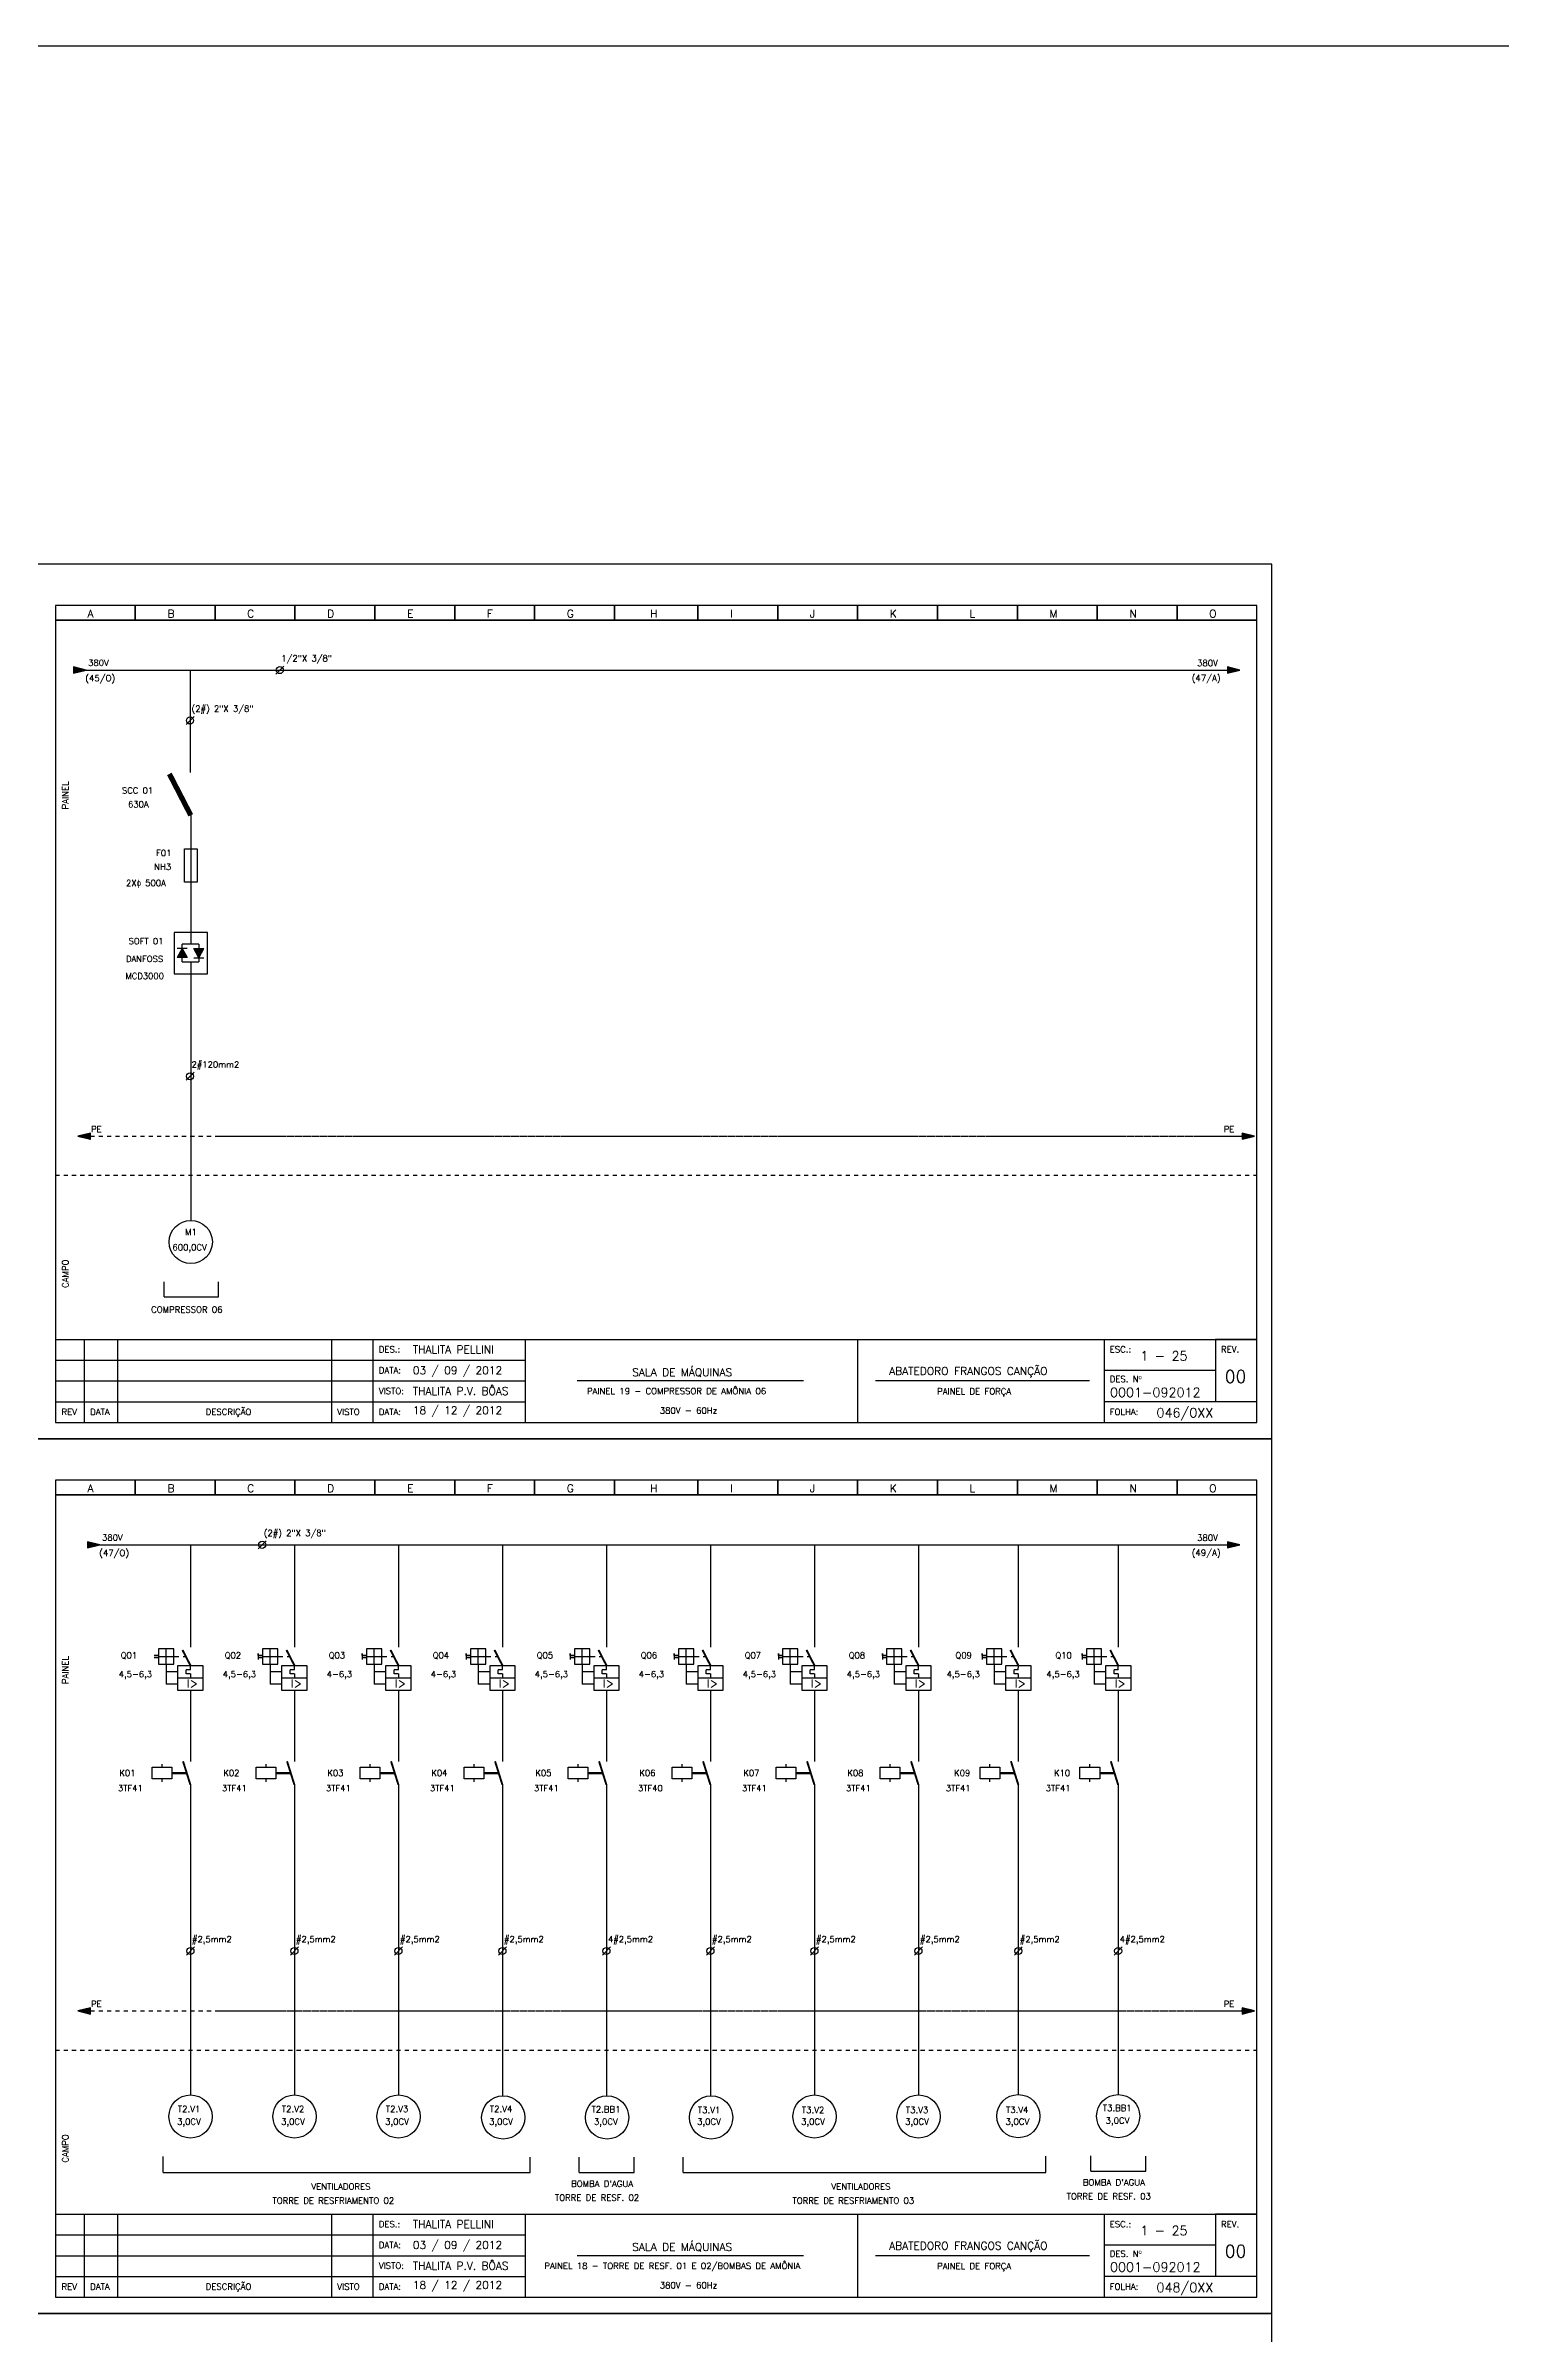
# Model space of a CAD drawing. Header units: millimetres. Extents: x 1974 to 2560, y 1429 to 1567.
# Drawn here: x 2367.9 to 2402.9, y 1512.1 to 1567.1 of the extents above; entities that cross this region are included whole.
import ezdxf

# ---------------------------------------------------------------- set-up
doc = ezdxf.new("R2010")
doc.units = ezdxf.units.MM
for name, pattern in [('DASHDOT2', [0.5, 0.25, -0.125, 0, -0.125]), ('DASHED', [0.75, 0.5, -0.25]), ('HIDDEN2', [0.1875, 0.125, -0.0625])]:
    doc.linetypes.add(name, pattern=pattern)
for name, color, linetype in [('1', 5, 'Continuous'), ('ALIMENTAÇÃO', 6, 'Continuous'), ('CONECTOR_SAK', 2, 'Continuous'), ('DISJUNTOR', 5, 'Continuous'), ('EQUIPAMENTOS', 5, 'Continuous'), ('MARGEM', 1, 'Continuous'), ('MOTORES', 5, 'Continuous'), ('PAINEL', 7, 'Continuous'), ('soft', 5, 'Continuous'), ('TERRA', 3, 'DASHED'), ('TEXTO', 4, 'Continuous'), ('TEXTO_2', 5, 'Continuous'), ('TIMBRE', 7, 'Continuous')]:
    doc.layers.add(name, color=color, linetype=linetype)
doc.styles.add('REGUA60', font='romans.shx', dxfattribs={"height": 2})
doc.styles.add('ROMANC', font='romanc.shx', dxfattribs={"height": 0.55})
doc.styles.add('ROMANS', font='romans.shx', dxfattribs={"height": 37})

# ---------------------------------------------------------------- blocks, each defined once
blk = doc.blocks.new('soft')
at = {"layer": 'soft'}
h = blk.add_hatch(color=7, dxfattribs=at)
h.paths.add_polyline_path([(-0.206, -0.385), (-0.323, -0.602), (-0.088, -0.602)])
h.paths.add_polyline_path([(0.194, -0.609), (0.312, -0.391), (0.077, -0.391)])
for p, q in [((0.403, 0), (-0.397, 0)), ((-0.397, 0), (-0.397, -1)), ((0.403, -1), (0.403, 0)), ((-0.206, -0.385), (-0.323, -0.602)), ((-0.206, -0.385), (-0.088, -0.602)), ((0.194, -0.609), (0.077, -0.391)), ((0.194, -0.609), (0.312, -0.391)), ((-0.397, -1), (0.403, -1))]:
    blk.add_line(p, q, dxfattribs=at)
at = {"layer": 'soft', "color": 7}
for p, q in [((0, 0), (0, -0.282)), ((-0.083, -0.385), (-0.323, -0.385)), ((-0.206, -0.385), (-0.206, -0.282)), ((0.194, -0.282), (-0.206, -0.282)), ((0.194, -0.282), (0.194, -0.391)), ((-0.206, -0.711), (-0.206, -0.602)), ((-0.206, -0.711), (0.194, -0.711)), ((0, -0.711), (0, -1)), ((0.072, -0.609), (0.312, -0.609)), ((0.194, -0.609), (0.194, -0.711))]:
    blk.add_line(p, q, dxfattribs=at)
at = {"layer": 'soft', "lineweight": 20}
for p, q in [((0.312, -0.391), (0.077, -0.391)), ((-0.323, -0.602), (-0.088, -0.602))]:
    blk.add_line(p, q, dxfattribs=at)

msp = doc.modelspace()

# ---------------------------------------------------------------- hatches: boundary and pattern name
at = {"layer": 'EQUIPAMENTOS'}
for points in [[(2368.898, 1552.134), (2368.598, 1552.209), (2368.598, 1552.059)], [(2396.637, 1552.134), (2396.337, 1552.209), (2396.337, 1552.059)], [(2369.232, 1531.109), (2368.932, 1531.184), (2368.932, 1531.034)], [(2396.637, 1531.109), (2396.337, 1531.184), (2396.337, 1531.034)]]:
    msp.add_hatch(color=256, dxfattribs=at).paths.add_polyline_path(points)
at = {"layer": 'TERRA'}
h = msp.add_hatch(dxfattribs=at)
h.set_pattern_fill('ANSI31', color=256, scale=0.004, angle=180, style=0)
h.set_pattern_definition([(225, (2425.95982256, 1589.55084864), (0.0003535533906, -0.0003535533906), [])])
h.paths.add_polyline_path([(2368.705, 1540.931), (2369.005, 1540.931), (2369.005, 1541.006)])
h.paths.add_polyline_path([(2369.005, 1540.856), (2369.005, 1540.931), (2368.705, 1540.931)])
h = msp.add_hatch(dxfattribs=at)
h.set_pattern_fill('ANSI31', color=256, scale=0.004, style=0)
h.set_pattern_definition([(45, (2339.73536835, 1492.3112611), (-0.0003535533906, 0.0003535533906), [])])
h.paths.add_polyline_path([(2396.99, 1540.931), (2396.69, 1540.931), (2396.69, 1540.856)])
h.paths.add_polyline_path([(2396.69, 1541.006), (2396.69, 1540.931), (2396.99, 1540.931)])
h = msp.add_hatch(dxfattribs=at)
h.set_pattern_fill('ANSI31', color=256, scale=0.004, angle=180, style=0)
h.set_pattern_definition([(225, (2425.95982256, 1568.52584864), (0.0003535533906, -0.0003535533906), [])])
h.paths.add_polyline_path([(2368.705, 1519.906), (2369.005, 1519.906), (2369.005, 1519.981)])
h.paths.add_polyline_path([(2369.005, 1519.831), (2369.005, 1519.906), (2368.705, 1519.906)])
h = msp.add_hatch(dxfattribs=at)
h.set_pattern_fill('ANSI31', color=256, scale=0.004, style=0)
h.set_pattern_definition([(45, (2339.73536835, 1471.2862611), (-0.0003535533906, 0.0003535533906), [])])
h.paths.add_polyline_path([(2396.99, 1519.906), (2396.69, 1519.906), (2396.69, 1519.831)])
h.paths.add_polyline_path([(2396.69, 1519.981), (2396.69, 1519.906), (2396.99, 1519.906)])

# ---------------------------------------------------------------- linework, layer by layer
for p, q in [((2370.776, 1537.066), (2370.776, 1537.43)), ((2372.083, 1537.066), (2372.083, 1537.43)), ((2370.776, 1537.066), (2372.083, 1537.066)), ((2397.046, 1536.047), (2396.046, 1536.047)), ((2370.753, 1516.023), (2370.753, 1516.41)), ((2370.753, 1516.023), (2379.575, 1516.023)), ((2379.575, 1516.023), (2379.575, 1516.387)), ((2380.753, 1516.023), (2380.753, 1516.387)), ((2380.753, 1516.023), (2382.073, 1516.023)), ((2382.073, 1516.023), (2382.073, 1516.387)), ((2383.253, 1516.023), (2383.253, 1516.387)), ((2383.253, 1516.023), (2391.973, 1516.023)), ((2391.973, 1516.023), (2391.973, 1516.418)), ((2393.055, 1516.055), (2393.055, 1516.419)), ((2393.055, 1516.055), (2394.374, 1516.055)), ((2394.374, 1516.055), (2394.374, 1516.418)), ((2397.046, 1515.022), (2396.046, 1515.022))]:
    msp.add_line(p, q)
at = {"layer": '1'}
for p, q in [((2370.644, 1528.446), (2370.54, 1528.446)), ((2370.54, 1528.446), (2370.644, 1528.446)), ((2370.54, 1528.404), (2370.644, 1528.404)), ((2371.008, 1528.607), (2370.644, 1528.607)), ((2370.644, 1528.607), (2370.644, 1528.243)), ((2370.644, 1528.425), (2371.008, 1528.425)), ((2370.644, 1528.243), (2371.008, 1528.243)), ((2370.826, 1528.243), (2370.826, 1528.607)), ((2371.008, 1528.243), (2371.008, 1528.607)), ((2373.04, 1528.498), (2373.04, 1528.352)), ((2373.04, 1528.446), (2373.04, 1528.498)), ((2373.144, 1528.446), (2373.04, 1528.446)), ((2373.04, 1528.446), (2373.144, 1528.446)), ((2373.04, 1528.404), (2373.144, 1528.404)), ((2373.508, 1528.607), (2373.144, 1528.607)), ((2373.144, 1528.607), (2373.144, 1528.243)), ((2373.144, 1528.425), (2373.508, 1528.425)), ((2373.144, 1528.243), (2373.508, 1528.243)), ((2373.326, 1528.243), (2373.326, 1528.607)), ((2373.508, 1528.243), (2373.508, 1528.607)), ((2375.54, 1528.498), (2375.54, 1528.352)), ((2375.54, 1528.446), (2375.54, 1528.498)), ((2375.644, 1528.446), (2375.54, 1528.446)), ((2375.54, 1528.446), (2375.644, 1528.446)), ((2375.54, 1528.404), (2375.644, 1528.404)), ((2376.008, 1528.607), (2375.644, 1528.607)), ((2375.644, 1528.607), (2375.644, 1528.243)), ((2375.644, 1528.425), (2376.008, 1528.425)), ((2375.644, 1528.243), (2376.008, 1528.243)), ((2375.826, 1528.243), (2375.826, 1528.607)), ((2376.008, 1528.243), (2376.008, 1528.607)), ((2378.04, 1528.498), (2378.04, 1528.352)), ((2378.04, 1528.446), (2378.04, 1528.498)), ((2378.144, 1528.446), (2378.04, 1528.446)), ((2378.04, 1528.446), (2378.144, 1528.446)), ((2378.04, 1528.404), (2378.144, 1528.404)), ((2378.508, 1528.607), (2378.144, 1528.607)), ((2378.144, 1528.607), (2378.144, 1528.243)), ((2378.144, 1528.425), (2378.508, 1528.425)), ((2378.144, 1528.243), (2378.508, 1528.243)), ((2378.326, 1528.243), (2378.326, 1528.607)), ((2378.508, 1528.243), (2378.508, 1528.607)), ((2380.54, 1528.498), (2380.54, 1528.352)), ((2380.54, 1528.446), (2380.54, 1528.498)), ((2380.644, 1528.446), (2380.54, 1528.446)), ((2380.54, 1528.446), (2380.644, 1528.446)), ((2380.54, 1528.404), (2380.644, 1528.404)), ((2381.008, 1528.607), (2380.644, 1528.607)), ((2380.644, 1528.607), (2380.644, 1528.243)), ((2380.644, 1528.425), (2381.008, 1528.425)), ((2380.644, 1528.243), (2381.008, 1528.243)), ((2380.826, 1528.243), (2380.826, 1528.607)), ((2381.008, 1528.243), (2381.008, 1528.607)), ((2383.04, 1528.498), (2383.04, 1528.352)), ((2383.04, 1528.446), (2383.04, 1528.498)), ((2383.144, 1528.446), (2383.04, 1528.446)), ((2383.04, 1528.446), (2383.144, 1528.446)), ((2383.04, 1528.404), (2383.144, 1528.404)), ((2383.508, 1528.607), (2383.144, 1528.607)), ((2383.144, 1528.607), (2383.144, 1528.243)), ((2383.144, 1528.425), (2383.508, 1528.425)), ((2383.144, 1528.243), (2383.508, 1528.243)), ((2383.326, 1528.243), (2383.326, 1528.607)), ((2383.508, 1528.243), (2383.508, 1528.607)), ((2385.54, 1528.498), (2385.54, 1528.352)), ((2385.54, 1528.446), (2385.54, 1528.498)), ((2385.644, 1528.446), (2385.54, 1528.446)), ((2385.54, 1528.446), (2385.644, 1528.446)), ((2385.54, 1528.404), (2385.644, 1528.404)), ((2386.008, 1528.607), (2385.644, 1528.607)), ((2385.644, 1528.607), (2385.644, 1528.243)), ((2385.644, 1528.425), (2386.008, 1528.425)), ((2385.644, 1528.243), (2386.008, 1528.243)), ((2385.826, 1528.243), (2385.826, 1528.607)), ((2386.008, 1528.243), (2386.008, 1528.607)), ((2388.04, 1528.498), (2388.04, 1528.352)), ((2388.04, 1528.446), (2388.04, 1528.498)), ((2388.144, 1528.446), (2388.04, 1528.446)), ((2388.04, 1528.446), (2388.144, 1528.446)), ((2388.04, 1528.404), (2388.144, 1528.404)), ((2388.508, 1528.607), (2388.144, 1528.607)), ((2388.144, 1528.607), (2388.144, 1528.243)), ((2388.144, 1528.425), (2388.508, 1528.425)), ((2388.144, 1528.243), (2388.508, 1528.243)), ((2388.326, 1528.243), (2388.326, 1528.607)), ((2388.508, 1528.243), (2388.508, 1528.607)), ((2390.441, 1528.498), (2390.441, 1528.352)), ((2390.441, 1528.446), (2390.441, 1528.498)), ((2390.545, 1528.446), (2390.441, 1528.446)), ((2390.441, 1528.446), (2390.545, 1528.446)), ((2390.441, 1528.404), (2390.545, 1528.404)), ((2390.909, 1528.607), (2390.545, 1528.607)), ((2390.545, 1528.607), (2390.545, 1528.243)), ((2390.545, 1528.425), (2390.909, 1528.425)), ((2390.545, 1528.243), (2390.909, 1528.243)), ((2390.727, 1528.243), (2390.727, 1528.607)), ((2390.909, 1528.243), (2390.909, 1528.607)), ((2392.842, 1528.498), (2392.842, 1528.352)), ((2392.842, 1528.446), (2392.842, 1528.498)), ((2392.946, 1528.446), (2392.842, 1528.446)), ((2392.842, 1528.446), (2392.946, 1528.446)), ((2392.842, 1528.404), (2392.946, 1528.404)), ((2393.31, 1528.607), (2392.946, 1528.607)), ((2392.946, 1528.607), (2392.946, 1528.243)), ((2392.946, 1528.425), (2393.31, 1528.425)), ((2392.946, 1528.243), (2393.31, 1528.243)), ((2393.128, 1528.243), (2393.128, 1528.607)), ((2393.31, 1528.243), (2393.31, 1528.607))]:
    msp.add_line(p, q, dxfattribs=at)
at = {"layer": 'ALIMENTAÇÃO', "color": 6}
for p, q in [((2371.398, 1552.134), (2371.398, 1549.67)), ((2371.416, 1548.644), (2371.416, 1545.548)), ((2371.416, 1545.118), (2371.416, 1538.908)), ((2371.408, 1531.109), (2371.408, 1528.645)), ((2373.908, 1531.109), (2373.908, 1528.645)), ((2376.408, 1531.109), (2376.408, 1528.645)), ((2378.908, 1531.109), (2378.908, 1528.645)), ((2381.408, 1531.109), (2381.408, 1528.645)), ((2383.908, 1531.109), (2383.908, 1528.645)), ((2386.408, 1531.109), (2386.408, 1528.645)), ((2388.908, 1531.109), (2388.908, 1528.645)), ((2391.308, 1531.109), (2391.309, 1528.645)), ((2393.709, 1531.109), (2393.709, 1528.645)), ((2371.408, 1527.607), (2371.408, 1525.902)), ((2373.908, 1527.607), (2373.908, 1525.902)), ((2376.408, 1527.607), (2376.408, 1525.902)), ((2378.908, 1527.607), (2378.908, 1525.902)), ((2381.408, 1527.607), (2381.408, 1525.902)), ((2383.908, 1527.607), (2383.908, 1525.902)), ((2386.408, 1527.607), (2386.408, 1525.902)), ((2388.908, 1527.607), (2388.908, 1525.902)), ((2391.309, 1527.607), (2391.309, 1525.902)), ((2393.709, 1527.607), (2393.709, 1525.902)), ((2371.408, 1525.339), (2371.408, 1517.887)), ((2373.908, 1525.339), (2373.908, 1517.887)), ((2376.408, 1525.339), (2376.408, 1517.887)), ((2378.908, 1525.339), (2378.908, 1517.864)), ((2381.408, 1525.339), (2381.408, 1517.864)), ((2383.908, 1525.339), (2383.908, 1517.864)), ((2386.408, 1525.339), (2386.408, 1517.887)), ((2388.908, 1525.339), (2388.908, 1517.887)), ((2391.309, 1525.339), (2391.309, 1521.345)), ((2393.709, 1525.339), (2393.709, 1521.345)), ((2391.309, 1521.345), (2391.309, 1517.896)), ((2393.709, 1521.345), (2393.709, 1517.896))]:
    msp.add_line(p, q, dxfattribs=at)
at = {"layer": 'CONECTOR_SAK'}
for p, q in [((2373.653, 1552.231), (2373.462, 1552.038)), ((2371.494, 1551.021), (2371.303, 1550.828)), ((2371.494, 1542.467), (2371.303, 1542.274)), ((2373.23, 1531.206), (2373.039, 1531.013)), ((2371.503, 1521.442), (2371.313, 1521.249)), ((2374.003, 1521.442), (2373.813, 1521.249)), ((2376.503, 1521.442), (2376.313, 1521.249)), ((2379.003, 1521.442), (2378.813, 1521.249)), ((2381.503, 1521.442), (2381.313, 1521.249)), ((2384.003, 1521.442), (2383.813, 1521.249)), ((2386.503, 1521.442), (2386.313, 1521.249)), ((2389.003, 1521.442), (2388.813, 1521.249)), ((2391.404, 1521.442), (2391.214, 1521.249)), ((2393.805, 1521.442), (2393.614, 1521.249))]:
    msp.add_line(p, q, dxfattribs=at)
for centre in [(2373.557, 1552.134), (2371.398, 1550.924), (2371.398, 1542.37), (2373.134, 1531.109), (2371.408, 1521.345), (2373.908, 1521.345), (2376.408, 1521.345), (2378.908, 1521.345), (2381.408, 1521.345), (2383.908, 1521.345), (2386.408, 1521.345), (2388.908, 1521.345), (2391.309, 1521.345), (2393.709, 1521.345)]:
    msp.add_circle(centre, 0.0846, dxfattribs=at)
at = {"layer": 'DISJUNTOR'}
for p, q in [((2370.826, 1528.243), (2370.826, 1527.757)), ((2371.409, 1528.108), (2371.308, 1528.108)), ((2371.308, 1528.008), (2371.308, 1528.108)), ((2371.409, 1528.108), (2371.409, 1528.208)), ((2373.326, 1528.243), (2373.326, 1527.757)), ((2373.909, 1528.108), (2373.808, 1528.108)), ((2373.808, 1528.008), (2373.808, 1528.108)), ((2373.909, 1528.108), (2373.909, 1528.208)), ((2375.826, 1528.243), (2375.826, 1527.757)), ((2376.409, 1528.108), (2376.308, 1528.108)), ((2376.308, 1528.008), (2376.308, 1528.108)), ((2376.409, 1528.108), (2376.409, 1528.208)), ((2378.326, 1528.243), (2378.326, 1527.757)), ((2378.909, 1528.108), (2378.808, 1528.108)), ((2378.808, 1528.008), (2378.808, 1528.108)), ((2378.909, 1528.108), (2378.909, 1528.208)), ((2380.826, 1528.243), (2380.826, 1527.757)), ((2381.409, 1528.108), (2381.308, 1528.108)), ((2381.308, 1528.008), (2381.308, 1528.108)), ((2381.409, 1528.108), (2381.409, 1528.208)), ((2383.326, 1528.243), (2383.326, 1527.757)), ((2383.909, 1528.108), (2383.808, 1528.108)), ((2383.808, 1528.008), (2383.808, 1528.108)), ((2383.909, 1528.108), (2383.909, 1528.208)), ((2385.826, 1528.243), (2385.826, 1527.757)), ((2386.409, 1528.108), (2386.308, 1528.108)), ((2386.308, 1528.008), (2386.308, 1528.108)), ((2386.409, 1528.108), (2386.409, 1528.208)), ((2388.326, 1528.243), (2388.326, 1527.757)), ((2388.909, 1528.108), (2388.808, 1528.108)), ((2388.808, 1528.008), (2388.808, 1528.108)), ((2388.909, 1528.108), (2388.909, 1528.208)), ((2390.727, 1528.243), (2390.727, 1527.757)), ((2391.309, 1528.108), (2391.209, 1528.108)), ((2391.209, 1528.008), (2391.209, 1528.108)), ((2391.309, 1528.108), (2391.31, 1528.208)), ((2393.128, 1528.243), (2393.128, 1527.757)), ((2393.71, 1528.108), (2393.61, 1528.108)), ((2393.61, 1528.008), (2393.61, 1528.108)), ((2393.71, 1528.108), (2393.71, 1528.208)), ((2371.108, 1528.057), (2370.826, 1528.057)), ((2371.108, 1527.757), (2370.826, 1527.757)), ((2371.109, 1527.908), (2371.709, 1527.908)), ((2371.408, 1528.008), (2371.308, 1528.008)), ((2371.408, 1528.008), (2371.408, 1527.908)), ((2373.608, 1528.057), (2373.326, 1528.057)), ((2373.608, 1527.757), (2373.326, 1527.757)), ((2373.609, 1527.908), (2374.209, 1527.908)), ((2373.908, 1528.008), (2373.808, 1528.008)), ((2373.908, 1528.008), (2373.908, 1527.908)), ((2376.108, 1528.057), (2375.826, 1528.057)), ((2376.108, 1527.757), (2375.826, 1527.757)), ((2376.109, 1527.908), (2376.709, 1527.908)), ((2376.408, 1528.008), (2376.308, 1528.008)), ((2376.408, 1528.008), (2376.408, 1527.908)), ((2378.608, 1528.057), (2378.326, 1528.057)), ((2378.608, 1527.757), (2378.326, 1527.757)), ((2378.609, 1527.908), (2379.209, 1527.908)), ((2378.908, 1528.008), (2378.808, 1528.008)), ((2378.908, 1528.008), (2378.908, 1527.908)), ((2381.108, 1528.057), (2380.826, 1528.057)), ((2381.108, 1527.757), (2380.826, 1527.757)), ((2381.109, 1527.908), (2381.709, 1527.908)), ((2381.408, 1528.008), (2381.308, 1528.008)), ((2381.408, 1528.008), (2381.408, 1527.908)), ((2383.608, 1528.057), (2383.326, 1528.057)), ((2383.608, 1527.757), (2383.326, 1527.757)), ((2383.609, 1527.908), (2384.209, 1527.908)), ((2383.908, 1528.008), (2383.808, 1528.008)), ((2383.908, 1528.008), (2383.908, 1527.908)), ((2386.108, 1528.057), (2385.826, 1528.057)), ((2386.108, 1527.757), (2385.826, 1527.757)), ((2386.109, 1527.908), (2386.709, 1527.908)), ((2386.408, 1528.008), (2386.308, 1528.008)), ((2386.408, 1528.008), (2386.408, 1527.908)), ((2388.608, 1528.057), (2388.326, 1528.057)), ((2388.608, 1527.757), (2388.326, 1527.757)), ((2388.609, 1527.908), (2389.209, 1527.908)), ((2388.908, 1528.008), (2388.808, 1528.008)), ((2388.908, 1528.008), (2388.908, 1527.908)), ((2391.009, 1528.057), (2390.727, 1528.057)), ((2391.009, 1527.757), (2390.727, 1527.757)), ((2391.01, 1527.908), (2391.61, 1527.908)), ((2391.309, 1528.008), (2391.209, 1528.008)), ((2391.309, 1528.008), (2391.309, 1527.908)), ((2393.409, 1528.057), (2393.128, 1528.057)), ((2393.409, 1527.757), (2393.128, 1527.757)), ((2393.41, 1527.908), (2394.01, 1527.908)), ((2393.71, 1528.008), (2393.61, 1528.008)), ((2393.71, 1528.008), (2393.71, 1527.908))]:
    msp.add_line(p, q, dxfattribs=at)
at = {"layer": 'DISJUNTOR', "linetype": 'HIDDEN2'}
for p, q in [((2371.008, 1528.425), (2371.307, 1528.425)), ((2373.508, 1528.425), (2373.807, 1528.425)), ((2376.008, 1528.425), (2376.307, 1528.425)), ((2378.508, 1528.425), (2378.807, 1528.425)), ((2381.008, 1528.425), (2381.307, 1528.425)), ((2383.508, 1528.425), (2383.807, 1528.425)), ((2386.008, 1528.425), (2386.307, 1528.425)), ((2388.508, 1528.425), (2388.807, 1528.425)), ((2390.909, 1528.425), (2391.208, 1528.425)), ((2393.31, 1528.425), (2393.609, 1528.425))]:
    msp.add_line(p, q, dxfattribs=at)
at = {"layer": 'DISJUNTOR'}
for points, const_width in [([(2371.416, 1548.644), (2370.902, 1549.639)], 0.126), ([(2371.409, 1528.208), (2371.216, 1528.582)], 0.0472), ([(2373.909, 1528.208), (2373.716, 1528.582)], 0.0472), ([(2376.409, 1528.208), (2376.216, 1528.582)], 0.0472), ([(2378.909, 1528.208), (2378.716, 1528.582)], 0.0472), ([(2381.409, 1528.208), (2381.216, 1528.582)], 0.0472), ([(2383.909, 1528.208), (2383.716, 1528.582)], 0.0472), ([(2386.409, 1528.208), (2386.216, 1528.582)], 0.0472), ([(2388.909, 1528.208), (2388.716, 1528.582)], 0.0472), ([(2391.31, 1528.208), (2391.116, 1528.582)], 0.0472), ([(2393.71, 1528.208), (2393.517, 1528.582)], 0.0472)]:
    msp.add_lwpolyline(points, dxfattribs=dict(at, const_width=const_width))
for points in [[(2371.109, 1528.208), (2371.709, 1528.208), (2371.709, 1527.608), (2371.109, 1527.608)], [(2373.609, 1528.208), (2374.209, 1528.208), (2374.209, 1527.608), (2373.609, 1527.608)], [(2376.109, 1528.208), (2376.709, 1528.208), (2376.709, 1527.608), (2376.109, 1527.608)], [(2378.609, 1528.208), (2379.209, 1528.208), (2379.209, 1527.608), (2378.609, 1527.608)], [(2381.109, 1528.208), (2381.709, 1528.208), (2381.709, 1527.608), (2381.109, 1527.608)], [(2383.609, 1528.208), (2384.209, 1528.208), (2384.209, 1527.608), (2383.609, 1527.608)], [(2386.109, 1528.208), (2386.709, 1528.208), (2386.709, 1527.608), (2386.109, 1527.608)], [(2388.609, 1528.208), (2389.209, 1528.208), (2389.209, 1527.608), (2388.609, 1527.608)], [(2391.01, 1528.208), (2391.61, 1528.208), (2391.61, 1527.608), (2391.01, 1527.608)], [(2393.41, 1528.208), (2394.01, 1528.208), (2394.01, 1527.608), (2393.41, 1527.608)]]:
    msp.add_lwpolyline(points, close=True, dxfattribs=at)
at = {"layer": 'EQUIPAMENTOS'}
for p, q in [((2370.726, 1525.763), (2370.726, 1525.834)), ((2370.726, 1525.413), (2370.726, 1525.484)), ((2370.964, 1525.633), (2371.316, 1525.633)), ((2370.964, 1525.613), (2371.322, 1525.613)), ((2373.226, 1525.763), (2373.226, 1525.834)), ((2373.226, 1525.413), (2373.226, 1525.484)), ((2373.464, 1525.633), (2373.816, 1525.633)), ((2373.464, 1525.613), (2373.822, 1525.613)), ((2375.726, 1525.763), (2375.726, 1525.834)), ((2375.726, 1525.413), (2375.726, 1525.484)), ((2375.964, 1525.633), (2376.316, 1525.633)), ((2375.964, 1525.613), (2376.322, 1525.613)), ((2378.226, 1525.763), (2378.226, 1525.834)), ((2378.226, 1525.413), (2378.226, 1525.484)), ((2378.464, 1525.633), (2378.816, 1525.633)), ((2378.464, 1525.613), (2378.822, 1525.613)), ((2380.726, 1525.763), (2380.726, 1525.834)), ((2380.726, 1525.413), (2380.726, 1525.484)), ((2380.964, 1525.633), (2381.316, 1525.633)), ((2380.964, 1525.613), (2381.322, 1525.613)), ((2383.226, 1525.763), (2383.226, 1525.834)), ((2383.226, 1525.413), (2383.226, 1525.484)), ((2383.464, 1525.633), (2383.816, 1525.633)), ((2383.464, 1525.613), (2383.822, 1525.613)), ((2385.726, 1525.763), (2385.726, 1525.834)), ((2385.726, 1525.413), (2385.726, 1525.484)), ((2385.964, 1525.633), (2386.316, 1525.633)), ((2385.964, 1525.613), (2386.322, 1525.613)), ((2388.226, 1525.763), (2388.226, 1525.834)), ((2388.226, 1525.413), (2388.226, 1525.484)), ((2388.464, 1525.633), (2388.816, 1525.633)), ((2388.464, 1525.613), (2388.822, 1525.613)), ((2390.627, 1525.763), (2390.627, 1525.834)), ((2390.627, 1525.413), (2390.627, 1525.484)), ((2390.865, 1525.633), (2391.217, 1525.633)), ((2390.865, 1525.613), (2391.223, 1525.613)), ((2393.027, 1525.763), (2393.027, 1525.834)), ((2393.027, 1525.413), (2393.027, 1525.484)), ((2393.265, 1525.633), (2393.618, 1525.633)), ((2393.265, 1525.613), (2393.624, 1525.613))]:
    msp.add_line(p, q, dxfattribs=at)
for points in [[(2267.845, 1567.141), (2559.507, 1567.141), (2559.507, 1444.388), (2267.845, 1444.388)], [(2371.266, 1547.838), (2371.566, 1547.838), (2371.566, 1547.038), (2371.266, 1547.038)], [(2370.488, 1525.484), (2370.488, 1525.763), (2370.964, 1525.763), (2370.964, 1525.484)], [(2372.988, 1525.484), (2372.988, 1525.763), (2373.464, 1525.763), (2373.464, 1525.484)], [(2375.488, 1525.484), (2375.488, 1525.763), (2375.964, 1525.763), (2375.964, 1525.484)], [(2377.988, 1525.484), (2377.988, 1525.763), (2378.464, 1525.763), (2378.464, 1525.484)], [(2380.488, 1525.484), (2380.488, 1525.763), (2380.964, 1525.763), (2380.964, 1525.484)], [(2382.988, 1525.484), (2382.988, 1525.763), (2383.464, 1525.763), (2383.464, 1525.484)], [(2385.488, 1525.484), (2385.488, 1525.763), (2385.964, 1525.763), (2385.964, 1525.484)], [(2387.988, 1525.484), (2387.988, 1525.763), (2388.464, 1525.763), (2388.464, 1525.484)], [(2390.389, 1525.484), (2390.389, 1525.763), (2390.865, 1525.763), (2390.865, 1525.484)], [(2392.789, 1525.484), (2392.789, 1525.763), (2393.265, 1525.763), (2393.265, 1525.484)]]:
    msp.add_lwpolyline(points, close=True, dxfattribs=at)
for points in [[(2368.598, 1552.059), (2368.898, 1552.134), (2368.598, 1552.209), (2368.598, 1552.059)], [(2396.337, 1552.059), (2396.637, 1552.134), (2396.337, 1552.209), (2396.337, 1552.059)], [(2368.932, 1531.034), (2369.232, 1531.109), (2368.932, 1531.184), (2368.932, 1531.034)], [(2396.337, 1531.034), (2396.637, 1531.109), (2396.337, 1531.184), (2396.337, 1531.034)]]:
    msp.add_lwpolyline(points, dxfattribs=at)
at = {"layer": 'EQUIPAMENTOS', "const_width": 0.0472}
for points in [[(2371.408, 1525.339), (2371.23, 1525.907)], [(2373.908, 1525.339), (2373.73, 1525.907)], [(2376.408, 1525.339), (2376.23, 1525.907)], [(2378.908, 1525.339), (2378.73, 1525.907)], [(2381.408, 1525.339), (2381.23, 1525.907)], [(2383.908, 1525.339), (2383.73, 1525.907)], [(2386.408, 1525.339), (2386.23, 1525.907)], [(2388.908, 1525.339), (2388.73, 1525.907)], [(2391.309, 1525.339), (2391.131, 1525.907)], [(2393.709, 1525.339), (2393.532, 1525.907)]]:
    msp.add_lwpolyline(points, dxfattribs=at)
at = {"layer": 'MARGEM', "color": 7}
for points in [[(2367.7, 1533.659), (2397.4, 1533.659), (2397.4, 1554.684), (2367.7, 1554.684)], [(2367.7, 1512.634), (2397.4, 1512.634), (2397.4, 1533.659), (2367.7, 1533.659)], [(2367.7, 1491.609), (2397.4, 1491.609), (2397.4, 1512.634), (2367.7, 1512.634)]]:
    msp.add_lwpolyline(points, close=True, dxfattribs=at)
at = {"layer": 'MOTORES'}
for centre in [(2371.416, 1538.388), (2371.41, 1517.368), (2373.91, 1517.368), (2376.41, 1517.368), (2378.927, 1517.345), (2381.425, 1517.345), (2383.925, 1517.345), (2386.41, 1517.368), (2388.91, 1517.368), (2391.309, 1517.376), (2393.709, 1517.376)]:
    msp.add_circle(centre, 0.519, dxfattribs=at)
at = {"layer": 'PAINEL', "color": 12, "linetype": 'HIDDEN2', "ltscale": 0.005}
for p, q in [((2368.161, 1539.991), (2397.046, 1539.991)), ((2368.161, 1518.966), (2397.046, 1518.966))]:
    msp.add_line(p, q, dxfattribs=at)
at = {"layer": 'soft'}
for p, q in [((2368.898, 1552.134), (2396.337, 1552.134)), ((2369.232, 1531.109), (2396.337, 1531.109))]:
    msp.add_line(p, q, dxfattribs=at)
at = {"layer": 'TERRA', "linetype": 'DASHDOT2', "ltscale": 0.0025}
for p, q in [((2369.005, 1540.931), (2396.69, 1540.931)), ((2369.005, 1540.931), (2396.69, 1540.931)), ((2372.116, 1540.931), (2396.99, 1540.931)), ((2369.005, 1519.906), (2396.69, 1519.906)), ((2369.005, 1519.906), (2396.69, 1519.906)), ((2372.116, 1519.906), (2396.99, 1519.906))]:
    msp.add_line(p, q, dxfattribs=at)
at = {"layer": 'TERRA'}
for points in [[(2369.005, 1541.006), (2368.705, 1540.931), (2369.005, 1540.856), (2369.005, 1541.006)], [(2369.005, 1541.006), (2368.705, 1540.931), (2369.005, 1540.856), (2369.005, 1541.006)], [(2396.69, 1540.856), (2396.99, 1540.931), (2396.69, 1541.006), (2396.69, 1540.856)], [(2396.69, 1540.856), (2396.99, 1540.931), (2396.69, 1541.006), (2396.69, 1540.856)], [(2369.005, 1519.981), (2368.705, 1519.906), (2369.005, 1519.831), (2369.005, 1519.981)], [(2369.005, 1519.981), (2368.705, 1519.906), (2369.005, 1519.831), (2369.005, 1519.981)], [(2396.69, 1519.831), (2396.99, 1519.906), (2396.69, 1519.981), (2396.69, 1519.831)], [(2396.69, 1519.831), (2396.99, 1519.906), (2396.69, 1519.981), (2396.69, 1519.831)]]:
    msp.add_lwpolyline(points, dxfattribs=at)
at = {"layer": 'TIMBRE', "color": 12}
for p, q in [((2397.046, 1553.684), (2368.161, 1553.684)), ((2397.046, 1532.659), (2368.161, 1532.659))]:
    msp.add_line(p, q, dxfattribs=at)
at = {"layer": 'TIMBRE'}
for p, q in [((2368.161, 1536.047), (2397.046, 1536.047)), ((2368.861, 1534.047), (2368.861, 1536.047)), ((2369.661, 1534.047), (2369.661, 1536.047)), ((2374.8, 1536.047), (2374.8, 1534.047)), ((2375.8, 1534.047), (2375.8, 1536.047)), ((2379.453, 1536.047), (2379.453, 1534.047)), ((2387.442, 1536.047), (2387.442, 1534.047)), ((2393.37, 1536.047), (2393.37, 1534.047)), ((2396.046, 1536.047), (2396.046, 1534.547)), ((2368.161, 1535.547), (2379.453, 1535.547)), ((2396.046, 1535.297), (2393.37, 1535.297)), ((2368.161, 1535.047), (2379.453, 1535.047)), ((2385.852, 1535.047), (2380.708, 1535.047)), ((2386.146, 1535.047), (2381.003, 1535.047)), ((2393.018, 1535.047), (2387.874, 1535.047)), ((2368.161, 1534.547), (2379.453, 1534.547)), ((2397.046, 1534.547), (2393.37, 1534.547)), ((2368.161, 1515.022), (2397.046, 1515.022)), ((2368.861, 1513.022), (2368.861, 1515.022)), ((2369.661, 1513.022), (2369.661, 1515.022)), ((2374.8, 1515.022), (2374.8, 1513.022)), ((2375.8, 1513.022), (2375.8, 1515.022)), ((2379.453, 1515.022), (2379.453, 1513.022)), ((2387.442, 1515.022), (2387.442, 1513.022)), ((2393.37, 1515.022), (2393.37, 1513.022)), ((2396.046, 1515.022), (2396.046, 1513.522)), ((2368.161, 1514.522), (2379.453, 1514.522)), ((2368.161, 1514.022), (2379.453, 1514.022)), ((2385.852, 1514.022), (2380.708, 1514.022)), ((2386.146, 1514.022), (2381.003, 1514.022)), ((2393.018, 1514.022), (2387.874, 1514.022)), ((2396.046, 1514.272), (2393.37, 1514.272)), ((2368.161, 1513.522), (2379.453, 1513.522)), ((2397.046, 1513.522), (2393.37, 1513.522))]:
    msp.add_line(p, q, dxfattribs=at)
at = {"layer": 'TIMBRE', "color": 12}
for points in [[(2368.161, 1553.334), (2370.081, 1553.334), (2370.081, 1553.684), (2368.161, 1553.684)], [(2370.081, 1553.334), (2372.001, 1553.334), (2372.001, 1553.684), (2370.081, 1553.684)], [(2372.001, 1553.334), (2373.921, 1553.334), (2373.921, 1553.684), (2372.001, 1553.684)], [(2373.921, 1553.334), (2375.841, 1553.334), (2375.841, 1553.684), (2373.921, 1553.684)], [(2375.841, 1553.334), (2377.761, 1553.334), (2377.761, 1553.684), (2375.841, 1553.684)], [(2377.761, 1553.334), (2379.681, 1553.334), (2379.681, 1553.684), (2377.761, 1553.684)], [(2379.681, 1553.334), (2381.601, 1553.334), (2381.601, 1553.684), (2379.681, 1553.684)], [(2381.601, 1553.334), (2383.606, 1553.334), (2383.606, 1553.684), (2381.601, 1553.684)], [(2383.606, 1553.334), (2385.526, 1553.334), (2385.526, 1553.684), (2383.606, 1553.684)], [(2385.526, 1553.334), (2387.446, 1553.334), (2387.446, 1553.684), (2385.526, 1553.684)], [(2387.446, 1553.334), (2389.366, 1553.334), (2389.366, 1553.684), (2387.446, 1553.684)], [(2389.366, 1553.334), (2391.286, 1553.334), (2391.286, 1553.684), (2389.366, 1553.684)], [(2391.286, 1553.334), (2393.206, 1553.334), (2393.206, 1553.684), (2391.286, 1553.684)], [(2393.206, 1553.334), (2395.126, 1553.334), (2395.126, 1553.684), (2393.206, 1553.684)], [(2395.126, 1553.334), (2397.046, 1553.334), (2397.046, 1553.684), (2395.126, 1553.684)], [(2368.161, 1534.047), (2397.046, 1534.047), (2397.046, 1553.334), (2368.161, 1553.334)], [(2368.161, 1532.309), (2370.081, 1532.309), (2370.081, 1532.659), (2368.161, 1532.659)], [(2370.081, 1532.309), (2372.001, 1532.309), (2372.001, 1532.659), (2370.081, 1532.659)], [(2372.001, 1532.309), (2373.921, 1532.309), (2373.921, 1532.659), (2372.001, 1532.659)], [(2373.921, 1532.309), (2375.841, 1532.309), (2375.841, 1532.659), (2373.921, 1532.659)], [(2375.841, 1532.309), (2377.761, 1532.309), (2377.761, 1532.659), (2375.841, 1532.659)], [(2377.761, 1532.309), (2379.681, 1532.309), (2379.681, 1532.659), (2377.761, 1532.659)], [(2379.681, 1532.309), (2381.601, 1532.309), (2381.601, 1532.659), (2379.681, 1532.659)], [(2381.601, 1532.309), (2383.606, 1532.309), (2383.606, 1532.659), (2381.601, 1532.659)], [(2383.606, 1532.309), (2385.526, 1532.309), (2385.526, 1532.659), (2383.606, 1532.659)], [(2385.526, 1532.309), (2387.446, 1532.309), (2387.446, 1532.659), (2385.526, 1532.659)], [(2387.446, 1532.309), (2389.366, 1532.309), (2389.366, 1532.659), (2387.446, 1532.659)], [(2389.366, 1532.309), (2391.286, 1532.309), (2391.286, 1532.659), (2389.366, 1532.659)], [(2391.286, 1532.309), (2393.206, 1532.309), (2393.206, 1532.659), (2391.286, 1532.659)], [(2393.206, 1532.309), (2395.126, 1532.309), (2395.126, 1532.659), (2393.206, 1532.659)], [(2395.126, 1532.309), (2397.046, 1532.309), (2397.046, 1532.659), (2395.126, 1532.659)], [(2368.161, 1513.022), (2397.046, 1513.022), (2397.046, 1532.309), (2368.161, 1532.309)]]:
    msp.add_lwpolyline(points, close=True, dxfattribs=at)

# ---------------------------------------------------------------- block references
at = {"layer": 'soft'}
msp.add_blockref('soft', (2371.416, 1545.83), dxfattribs=at)

# ---------------------------------------------------------------- texts
at = {"style": 'ROMANS'}
for s, p in [('ESC.:', (2393.506, 1535.73)), ('REV.', (2396.182, 1535.73)), ('PAINEL 19 - COMPRESSOR DE AMÔNIA 06', (2380.94, 1534.728)), ('PAINEL DE FORÇA', (2389.357, 1534.721)), ('DES. Nº', (2393.506, 1535.017)), ('380V - 60Hz', (2382.689, 1534.262)), ('FOLHA:', (2393.506, 1534.23)), ('ESC.:', (2393.506, 1514.705)), ('REV.', (2396.182, 1514.705)), ('PAINEL 18 - TORRE DE RESF. 01 E 02/BOMBAS DE AMÔNIA', (2379.917, 1513.703)), ('PAINEL DE FORÇA', (2389.357, 1513.696)), ('DES. Nº', (2393.506, 1513.992)), ('380V - 60Hz', (2382.689, 1513.237)), ('FOLHA:', (2393.506, 1513.205))]:
    msp.add_text(s, height=0.15, dxfattribs=at).set_placement(p)
at = {"layer": 'TEXTO'}
for s, height, style, p in [('A', 0.188, 'ROMANS', (2368.934, 1553.397)), ('B', 0.188, 'ROMANS', (2370.854, 1553.397)), ('C', 0.188, 'ROMANS', (2372.774, 1553.397)), ('D', 0.188, 'ROMANS', (2374.694, 1553.397)), ('E', 0.188, 'ROMANS', (2376.614, 1553.397)), ('F', 0.188, 'ROMANS', (2378.534, 1553.397)), ('G', 0.188, 'ROMANS', (2380.454, 1553.397)), ('H', 0.188, 'ROMANS', (2382.458, 1553.397)), ('I', 0.188, 'ROMANS', (2384.378, 1553.397)), ('J', 0.188, 'ROMANS', (2386.298, 1553.397)), ('K', 0.188, 'ROMANS', (2388.218, 1553.397)), ('L', 0.188, 'ROMANS', (2390.138, 1553.397)), ('M', 0.188, 'ROMANS', (2392.058, 1553.397)), ('N', 0.188, 'ROMANS', (2393.978, 1553.397)), ('O', 0.188, 'ROMANS', (2395.898, 1553.397)), ('380V', 0.148, 'ROMANS', (2368.95, 1552.234)), ('1/2"X 3/8"', 0.148, 'ROMANS', (2373.594, 1552.344)), ('380V', 0.15, 'ROMANS', (2395.605, 1552.228)), ('(45/O)', 0.15, 'ROMANS', (2368.88, 1551.865)), ('(47/A)', 0.15, 'ROMANS', (2395.478, 1551.868)), ('(2#) 2"X 3/8"', 0.148, 'ROMANS', (2371.435, 1551.134)), ('SCC 01', 0.148, 'ROMANS', (2369.763, 1549.166)), ('630A', 0.148, 'ROMANS', (2369.908, 1548.835)), ('NH3', 0.148, 'ROMANS', (2370.538, 1547.332)), ('F01', 0.148, 'ROMANS', (2370.582, 1547.666)), ('2Xɸ 500A', 0.148, 'ROMANS', (2369.86, 1546.943)), ('SOFT 01', 0.148, 'ROMANS', (2369.922, 1545.545)), ('DANFOSS', 0.148, 'ROMANS', (2369.858, 1545.119)), ('MCD3000', 0.148, 'ROMANS', (2369.845, 1544.707)), ('2#120mm2', 0.148, 'ROMANS', (2371.435, 1542.58)), ('PE', 0.15, 'ROMANS', (2369.017, 1541.025)), ('PE', 0.15, 'ROMANS', (2396.244, 1541.025)), ('M1', 0.15, 'REGUA60', (2371.28, 1538.552)), ('600,0CV', 0.15, 'REGUA60', (2370.974, 1538.183)), ('COMPRESSOR 06', 0.15, 'REGUA60', (2370.463, 1536.689)), ('THALITA PELLINI', 0.1875, 'ROMANS', (2376.751, 1535.71)), ('03 / 09 / 2012', 0.1875, 'ROMANS', (2376.751, 1535.21)), ('THALITA P.V. BÔAS', 0.1875, 'ROMANS', (2376.751, 1534.71)), ('18 / 12 / 2012', 0.1875, 'ROMANS', (2376.751, 1534.247)), ('A', 0.188, 'ROMANS', (2368.934, 1532.372)), ('B', 0.188, 'ROMANS', (2370.854, 1532.372)), ('C', 0.188, 'ROMANS', (2372.774, 1532.372)), ('D', 0.188, 'ROMANS', (2374.694, 1532.372)), ('E', 0.188, 'ROMANS', (2376.614, 1532.372)), ('F', 0.188, 'ROMANS', (2378.534, 1532.372)), ('G', 0.188, 'ROMANS', (2380.454, 1532.372)), ('H', 0.188, 'ROMANS', (2382.458, 1532.372)), ('I', 0.188, 'ROMANS', (2384.378, 1532.372)), ('J', 0.188, 'ROMANS', (2386.298, 1532.372)), ('K', 0.188, 'ROMANS', (2388.218, 1532.372)), ('L', 0.188, 'ROMANS', (2390.138, 1532.372)), ('M', 0.188, 'ROMANS', (2392.058, 1532.372)), ('N', 0.188, 'ROMANS', (2393.978, 1532.372)), ('O', 0.188, 'ROMANS', (2395.898, 1532.372)), ('(2#) 2"X 3/8"', 0.148, 'ROMANS', (2373.171, 1531.319)), ('(47/O)', 0.15, 'ROMANS', (2369.214, 1530.84)), ('380V', 0.148, 'ROMANS', (2369.284, 1531.209)), ('(49/A)', 0.15, 'ROMANS', (2395.478, 1530.843)), ('380V', 0.15, 'ROMANS', (2395.605, 1531.203)), ('Q01', 0.148, 'ROMANS', (2369.732, 1528.378)), ('Q02', 0.148, 'ROMANS', (2372.232, 1528.378)), ('Q03', 0.148, 'ROMANS', (2374.732, 1528.378)), ('Q04', 0.148, 'ROMANS', (2377.232, 1528.378)), ('Q05', 0.148, 'ROMANS', (2379.732, 1528.378)), ('Q06', 0.148, 'ROMANS', (2382.232, 1528.378)), ('Q07', 0.148, 'ROMANS', (2384.732, 1528.378)), ('Q08', 0.148, 'ROMANS', (2387.232, 1528.378)), ('Q09', 0.148, 'ROMANS', (2389.799, 1528.378)), ('Q10', 0.148, 'ROMANS', (2392.2, 1528.378)), ('4,5-6,3', 0.148, 'ROMANS', (2369.685, 1527.926)), ('4,5-6,3', 0.148, 'ROMANS', (2372.185, 1527.926)), ('4-6,3', 0.148, 'ROMANS', (2374.685, 1527.926)), ('4-6,3', 0.148, 'ROMANS', (2377.185, 1527.926)), ('4,5-6,3', 0.148, 'ROMANS', (2379.685, 1527.926)), ('4-6,3', 0.148, 'ROMANS', (2382.185, 1527.926)), ('4,5-6,3', 0.148, 'ROMANS', (2384.685, 1527.926)), ('4,5-6,3', 0.148, 'ROMANS', (2387.185, 1527.926)), ('4,5-6,3', 0.148, 'ROMANS', (2389.586, 1527.926)), ('4,5-6,3', 0.148, 'ROMANS', (2391.987, 1527.926)), ('3TF41', 0.148, 'ROMANS', (2369.666, 1525.186)), ('K01', 0.148, 'ROMANS', (2369.699, 1525.552)), ('3TF41', 0.148, 'ROMANS', (2372.166, 1525.186)), ('K02', 0.148, 'ROMANS', (2372.199, 1525.552)), ('3TF41', 0.148, 'ROMANS', (2374.666, 1525.186)), ('K03', 0.148, 'ROMANS', (2374.699, 1525.552)), ('3TF41', 0.148, 'ROMANS', (2377.166, 1525.186)), ('K04', 0.148, 'ROMANS', (2377.199, 1525.552)), ('3TF41', 0.148, 'ROMANS', (2379.666, 1525.186)), ('K05', 0.148, 'ROMANS', (2379.699, 1525.552)), ('3TF40', 0.148, 'ROMANS', (2382.166, 1525.186)), ('K06', 0.148, 'ROMANS', (2382.199, 1525.552)), ('3TF41', 0.148, 'ROMANS', (2384.666, 1525.186)), ('K07', 0.148, 'ROMANS', (2384.699, 1525.552)), ('3TF41', 0.148, 'ROMANS', (2387.166, 1525.186)), ('K08', 0.148, 'ROMANS', (2387.199, 1525.552)), ('3TF41', 0.148, 'ROMANS', (2389.567, 1525.186)), ('K09', 0.148, 'ROMANS', (2389.767, 1525.552)), ('3TF41', 0.148, 'ROMANS', (2391.968, 1525.186)), ('K10', 0.148, 'ROMANS', (2392.167, 1525.552)), ('#2,5mm2', 0.148, 'ROMANS', (2371.444, 1521.555)), ('#2,5mm2', 0.148, 'ROMANS', (2373.944, 1521.555)), ('#2,5mm2', 0.148, 'ROMANS', (2376.444, 1521.555)), ('#2,5mm2', 0.148, 'ROMANS', (2378.944, 1521.555)), ('4#2,5mm2', 0.148, 'ROMANS', (2381.444, 1521.555)), ('#2,5mm2', 0.148, 'ROMANS', (2383.944, 1521.555)), ('#2,5mm2', 0.148, 'ROMANS', (2386.444, 1521.555)), ('#2,5mm2', 0.148, 'ROMANS', (2388.944, 1521.555)), ('#2,5mm2', 0.148, 'ROMANS', (2391.345, 1521.555)), ('4#2,5mm2', 0.148, 'ROMANS', (2393.746, 1521.555)), ('PE', 0.15, 'ROMANS', (2369.017, 1520)), ('PE', 0.15, 'ROMANS', (2396.244, 1520)), ('T3.BB1', 0.15, 'REGUA60', (2393.34, 1517.499)), ('3,0CV', 0.15, 'REGUA60', (2371.087, 1517.17)), ('T2.V1', 0.15, 'REGUA60', (2371.105, 1517.474)), ('3,0CV', 0.15, 'REGUA60', (2373.587, 1517.17)), ('T2.V2', 0.15, 'REGUA60', (2373.605, 1517.474)), ('3,0CV', 0.15, 'REGUA60', (2376.087, 1517.17)), ('T2.V3', 0.15, 'REGUA60', (2376.105, 1517.474)), ('3,0CV', 0.15, 'REGUA60', (2378.587, 1517.17)), ('T2.V4', 0.15, 'REGUA60', (2378.605, 1517.474)), ('T2.BB1', 0.15, 'REGUA60', (2381.05, 1517.467)), ('3,0CV', 0.15, 'REGUA60', (2381.108, 1517.167)), ('3,0CV', 0.15, 'REGUA60', (2383.587, 1517.17)), ('T3.V1', 0.15, 'REGUA60', (2383.605, 1517.45)), ('3,0CV', 0.15, 'REGUA60', (2386.087, 1517.17)), ('T3.V2', 0.15, 'REGUA60', (2386.105, 1517.45)), ('3,0CV', 0.15, 'REGUA60', (2388.587, 1517.17)), ('T3.V3', 0.15, 'REGUA60', (2388.605, 1517.45)), ('3,0CV', 0.15, 'REGUA60', (2391, 1517.17)), ('T3.V4', 0.15, 'REGUA60', (2391.013, 1517.454)), ('3,0CV', 0.15, 'REGUA60', (2393.407, 1517.196)), ('VENTILADORES', 0.15, 'REGUA60', (2374.315, 1515.61)), ('TORRE DE RESF. 02', 0.15, 'REGUA60', (2380.17, 1515.342)), ("BOMBA D'AGUA", 0.15, 'REGUA60', (2380.559, 1515.675)), ('VENTILADORES', 0.15, 'REGUA60', (2386.815, 1515.61)), ('TORRE DE RESF. 03', 0.15, 'REGUA60', (2392.471, 1515.374)), ("BOMBA D'AGUA", 0.15, 'REGUA60', (2392.861, 1515.707)), ('TORRE DE RESFRIAMENTO 02', 0.15, 'REGUA60', (2373.381, 1515.271)), ('TORRE DE RESFRIAMENTO 03', 0.15, 'REGUA60', (2385.881, 1515.271)), ('THALITA PELLINI', 0.1875, 'ROMANS', (2376.751, 1514.685)), ('03 / 09 / 2012', 0.1875, 'ROMANS', (2376.751, 1514.185)), ('THALITA P.V. BÔAS', 0.1875, 'ROMANS', (2376.751, 1513.685)), ('18 / 12 / 2012', 0.1875, 'ROMANS', (2376.751, 1513.222))]:
    msp.add_text(s, height=height, dxfattribs=dict(at, style=style)).set_placement(p)
at = {"layer": 'TEXTO', "style": 'REGUA60'}
for s, p in [('PAINEL', (2368.476, 1548.785)), ('CAMPO', (2368.476, 1537.284)), ('PAINEL', (2368.476, 1527.76)), ('CAMPO', (2368.476, 1516.259))]:
    msp.add_text(s, height=0.15, rotation=90, dxfattribs=at).set_placement(p)
at = {"layer": 'TEXTO', "color": 150, "style": 'ROMANS'}
for s, height, p in [('DES.:', 0.15, (2375.936, 1535.73)), ('DATA:', 0.15, (2375.936, 1535.23)), ('1 - 25', 0.225, (2394.24, 1535.537)), ('00', 0.3, (2396.273, 1535.003)), ('VISTO:', 0.15, (2375.936, 1534.73)), ('0001-092012', 0.225, (2393.511, 1534.661)), ('REV', 0.15, (2368.309, 1534.23)), ('DATA', 0.15, (2368.998, 1534.23)), ('DESCRIÇÃO', 0.15, (2371.774, 1534.23)), ('VISTO', 0.15, (2374.936, 1534.23)), ('DATA:', 0.15, (2375.936, 1534.23)), ('046/0XX', 0.225, (2394.629, 1534.171)), ('DES.:', 0.15, (2375.936, 1514.705)), ('DATA:', 0.15, (2375.936, 1514.205)), ('1 - 25', 0.225, (2394.24, 1514.512)), ('VISTO:', 0.15, (2375.936, 1513.705)), ('0001-092012', 0.225, (2393.511, 1513.636)), ('00', 0.3, (2396.273, 1513.978)), ('REV', 0.15, (2368.309, 1513.205)), ('DATA', 0.15, (2368.998, 1513.205)), ('DESCRIÇÃO', 0.15, (2371.774, 1513.205)), ('VISTO', 0.15, (2374.936, 1513.205)), ('DATA:', 0.15, (2375.936, 1513.205)), ('048/0XX', 0.225, (2394.629, 1513.146))]:
    msp.add_text(s, height=height, dxfattribs=at).set_placement(p)
at = {"layer": 'TEXTO_2'}
for s, height, style, p in [('SALA DE MÁQUINAS', 0.1875, 'ROMANC', (2382.029, 1535.163)), ('ABATEDORO FRANGOS CANÇÃO', 0.1875, 'ROMANC', (2388.204, 1535.191)), ('I>', 0.1927, 'REGUA60', (2371.324, 1527.682)), ('I>', 0.1927, 'REGUA60', (2373.824, 1527.682)), ('I>', 0.1927, 'REGUA60', (2376.324, 1527.682)), ('I>', 0.1927, 'REGUA60', (2378.824, 1527.682)), ('I>', 0.1927, 'REGUA60', (2381.324, 1527.682)), ('I>', 0.1927, 'REGUA60', (2383.824, 1527.682)), ('I>', 0.1927, 'REGUA60', (2386.324, 1527.682)), ('I>', 0.1927, 'REGUA60', (2388.824, 1527.682)), ('I>', 0.1927, 'REGUA60', (2391.224, 1527.682)), ('I>', 0.1927, 'REGUA60', (2393.625, 1527.682)), ('SALA DE MÁQUINAS', 0.1875, 'ROMANC', (2382.029, 1514.138)), ('ABATEDORO FRANGOS CANÇÃO', 0.1875, 'ROMANC', (2388.204, 1514.166))]:
    msp.add_text(s, height=height, dxfattribs=dict(at, style=style)).set_placement(p)

doc.saveas('drawing.dxf')
